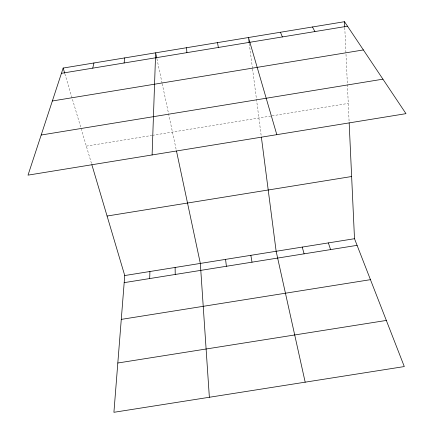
<?xml version="1.0" encoding="UTF-8"?>
<svg xmlns="http://www.w3.org/2000/svg" width="434" height="434" viewBox="0 0 434 434"><rect width="100%" height="100%" fill="white"/><g stroke="black" fill="none" stroke-linecap="round" stroke-linejoin="round"><path stroke-width="0.33" stroke-dasharray="2.17 1.63" d="M86.333 146.122L151.743 135.457M152.41 135.348L271.456 115.932M272.118 115.824L348.269 103.406M64.899 73.899L91.666 164.085M156.907 58.753L162.083 83.149M162.224 83.811L176.329 150.316M249.262 43.546L252.469 68.317M252.555 68.99L256.369 98.48M256.456 99.153L261.29 136.493M344.775 27.678L349.131 122.198"/><path stroke-width="0.65" d="M149.697 278.557L149.914 271.505M152.101 154.954L155.649 52.812L156.766 58.091M91.856 164.73L124.748 275.541L113.914 412.3L404.298 366.562L354.502 238.711L349.164 122.871M124.086 62.99L124.78 57.901M92.746 68.149L93.95 62.979M63.163 68.051L28.015 175.141L405.985 113.654L344.504 21.7L63.163 68.051L64.704 73.248M61.438 73.303L347.509 26.203M52.357 100.981L363.383 49.937M41.181 135.023L382.924 79.167M107.084 216.029L351.638 176.519M124.748 275.541L354.502 238.711M124.184 282.642L357.09 245.346M121.276 319.386L370.457 279.664M117.82 363.003L386.336 320.438M312.453 26.979L314.921 31.568M280.445 32.252L282.371 36.928M328.354 242.904L330.583 249.593M276.816 134.665L248.481 37.519L249.176 42.874M302.238 247.087L304.104 253.83M305.178 382.175L276.143 251.27L261.377 137.155M176.47 150.967L200.329 263.422L209.362 397.267M217.499 42.624L218.362 47.469M250.847 255.328L252.008 262.174M225.571 259.375L226.391 266.275M186.555 47.724L186.897 52.65M344.504 21.7L344.748 27.011M175.108 267.469L175.233 274.472"/></g></svg>
